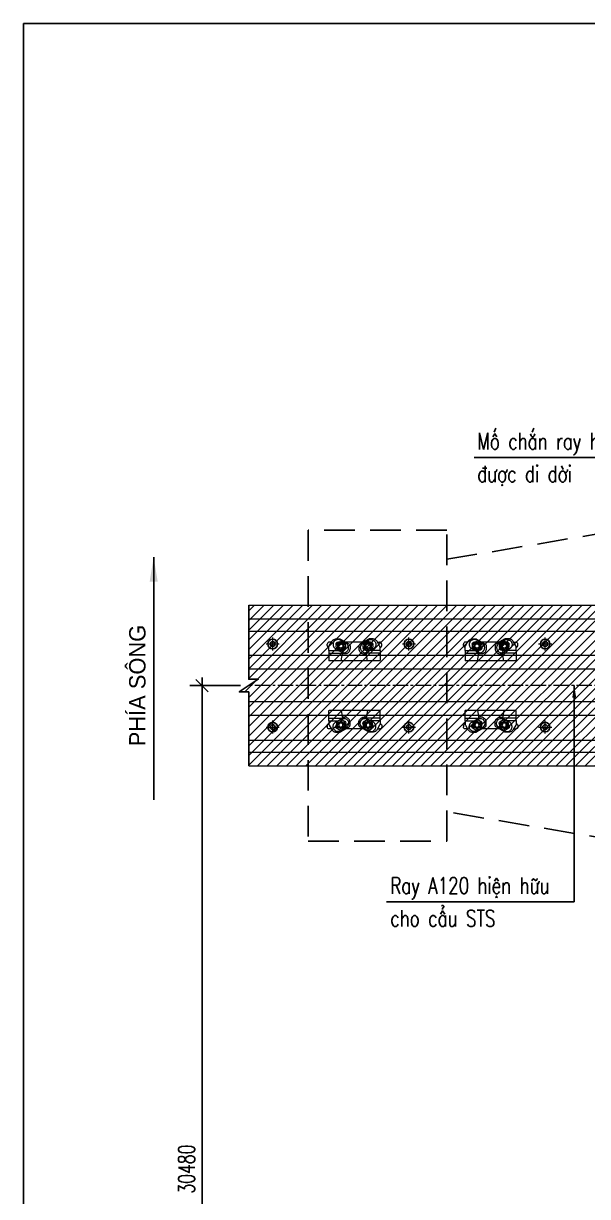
# Model space of a CAD drawing. Header units: millimetres. Extents: x 105795 to 260623, y -660711 to -234400.
# Drawn here: x 132530 to 134600, y -317182 to -312877 of the extents above; entities that cross this region are included whole.
import ezdxf
from ezdxf.enums import TextEntityAlignment as Align

# ---------------------------------------------------------------- set-up
doc = ezdxf.new("R2010")
doc.units = ezdxf.units.MM
doc.header["$LTSCALE"] = 150
doc.header["$MEASUREMENT"] = 0
doc.linetypes.add('CENTER2', pattern=[1.125, 0.75, -0.125, 0.125, -0.125])
doc.linetypes.add('HIDDEN', pattern=[0.375, 0.25, -0.125])
doc.layers.get('Defpoints').update_dxf_attribs({"color": 255})
for name, color, linetype in [('Gochanxe', 6, 'Continuous'), ('PART', 3, 'Continuous'), ('T-Dim', 8, 'Continuous'), ('T-Hatch', 8, 'Continuous'), ('T-Manh', 8, 'Continuous'), ('T-Thay', 3, 'Continuous'), ('T-Thep', 1, 'Continuous'), ('T-Truc', 13, 'CENTER2'), ('Tam thep dem', 2, 'Continuous'), ('TEXT', 4, 'Continuous')]:
    doc.layers.add(name, color=color, linetype=linetype)
doc.styles.add('HOA', font='VHAVAN.TTF', dxfattribs={"width": 0.85})
doc.styles.add('THUONG', font='vnsimple.shx', dxfattribs={"width": 0.75})
doc.styles.add('vnsimple', font='vnsimple.shx', dxfattribs={"width": 0.7})
doc.dimstyles.new('30L', dxfattribs={"dimscale": 300, "dimtxt": 0.2, "dimasz": 0.15, "dimexe": 0.15, "dimexo": 0.1, "dimgap": 0.09, "dimtad": 1, "dimdsep": 46, "dimtxsty": 'vnsimple', "dimblk": 'OBLIQUE', "dimcen": 0.09, "dimdle": 0.1, "dimclrd": 256, "dimclre": 256, "dimclrt": 3, "dimadec": 0, "dimazin": 0, "dimtfac": 1, "dimtix": 1, "dimtmove": 1, "dimatfit": 3, "dimfxl": 1, "dimtolj": 1, "dimtzin": 0, "dimarcsym": 0})

# ---------------------------------------------------------------- blocks, each defined once
blk = doc.blocks.new('_Oblique')
at = {"color": 0, "linetype": 'ByBlock', "lineweight": -2}
blk.add_line((-0.5, -0.5), (0.5, 0.5), dxfattribs=at)
blk = doc.blocks.new('gfdssgsgsg')
at = {"color": 250, "linetype": 'HIDDEN', "ltscale": 3}
for points in [[(0, 570.5), (0, -570.5), (508.3, -570.5), (508.3, 570.5), (0, 570.5)], [(508.3, 463.2), (1143.6, 570.5), (1651.8, 570.5), (1651.8, -570.5), (1143.6, -570.5), (508.3, -463.2)], [(1143.6, 570.5), (1143.6, -570.5)]]:
    blk.add_lwpolyline(points, dxfattribs=at)
blk = doc.blocks.new('Coc doi')
at = {"layer": 'T-Hatch', "color": 250, "lineweight": 13}
for p, q in [((-50, 1.8), (-50, 6.9)), ((-42.5, 0.2), (-33.2, 16.4)), ((-34.3, 14.4), (-42.5, 14.4)), ((-16, 26.3), (-6.3, 26.3)), ((-1.4, 25), (28.9, 7.5)), ((19.5, 9.5), (-1.1, 21.5)), ((12.1, 6.9), (11.8, 7)), ((83.1, 14.4), (16.9, 14.4)), ((101.4, 25), (71.1, 7.5)), ((80.5, 9.5), (101.1, 21.5)), ((87.9, 6.9), (88.2, 7)), ((116, 26.3), (106.3, 26.3)), ((142.5, 0.2), (133.2, 16.4)), ((134.3, 14.4), (142.5, 14.4)), ((150, 1.8), (150, 6.9)), ((-43.9, -6.1), (-46.3, -4.7)), ((-44, -15.8), (-43.9, -14.2)), ((-44, -16), (-44, -52.9)), ((-44, -16), (-9, -16)), ((-44, -25.6), (5.4, -25.6)), ((-43.9, -14.3), (-43.9, -4.8)), ((-19.5, -10.1), (-13.9, -13.3)), ((-13.9, -13.3), (-3, -19.3)), ((3.9, -24.1), (-3, -19.3)), ((0.1, -13.9), (-0.2, -13.8)), ((1.6, -53.9), (6.4, -27)), ((5, -21.6), (4.6, -21.6)), ((5, -21.6), (5, -21.2)), ((5, -21.6), (5.3, -21.6)), ((5, -21.6), (5, -21.8)), ((13.9, -29.2), (7.6, -29.2)), ((33.9, -1.1), (33.9, -9.2)), ((66.1, -1.1), (66.1, -9.2)), ((86.1, -29.2), (92.4, -29.2)), ((98.4, -53.9), (93.6, -27)), ((144, -25.6), (94.6, -25.6)), ((95, -21.6), (94.7, -21.6)), ((95, -21.6), (95, -21.2)), ((95, -21.6), (95.4, -21.6)), ((95, -21.6), (95, -21.8)), ((96.1, -24.1), (103, -19.3)), ((99.9, -13.9), (100.2, -13.8)), ((113.9, -13.3), (103, -19.3)), ((144, -16), (109, -16)), ((119.5, -10.1), (113.9, -13.3)), ((143.9, -6.1), (146.3, -4.7)), ((143.9, -14.3), (143.9, -4.8)), ((144, -15.8), (143.9, -14.2)), ((144, -16), (144, -52.9)), ((143, -53.9), (-43, -53.9))]:
    blk.add_line(p, q, dxfattribs=at)
for centre, radius in [((0.3, -0.2), 17.5), ((0, 0), 8.5), ((99.7, -0.2), 17.5), ((100, 0), 8.5)]:
    blk.add_circle(centre, radius, dxfattribs=at)
at = {"layer": 'T-Hatch', "color": 250, "lineweight": 9}
for centre in [(0, 0), (100, 0)]:
    blk.add_circle(centre, 7.5, dxfattribs=at)
at = {"layer": 'T-Hatch', "color": 250, "lineweight": 13}
for centre, radius, start, end in [((-42.5, 6.9), 7.5, 90, 180), ((-42.5, 1.8), 7.5, 180, 240), ((-10.3, 5.7), 8.5, 85.9329, 216.0164), ((0, 0), 13.7, 149.2077, 150.7619), ((0, 0), 13.7, 89.9848, 90.7619), ((0, 0), 13.7, 89.2077, 89.9848), ((10.3, -6.3), 18.3, 267.4896, 59.7705), ((0.3, -0.1), 13.7, 29.2077, 30.7619), ((89.7, -6.3), 18.3, 120.2295, 272.5104), ((99.7, -0.1), 13.7, 149.2381, 150.7923), ((100, 0), 13.7, 90.0152, 90.7923), ((100, 0), 13.7, 89.2381, 90.0152), ((110.3, 5.7), 8.5, 323.9836, 94.0671), ((100, 0), 13.7, 29.2381, 30.7923), ((142.5, 6.9), 7.5, 0, 90), ((142.5, 1.8), 7.5, 300, 0), ((0, 0), 13.7, 209.2077, 210.7619), ((0.3, -0.1), 13.7, 269.2077, 269.9848), ((0.3, -0.1), 13.7, 269.9848, 270.7619), ((1.1, -28.2), 5, 350, 55.4096), ((9.3, -27.6), 3, 87.49, 170), ((10.3, -6.3), 8.5, 267.6808, 29.154), ((0.3, -0.1), 13.7, 329.2077, 330.7619), ((89.7, -6.3), 8.5, 150.846, 272.3192), ((99.7, -0.1), 13.7, 209.2381, 210.7923), ((90.7, -27.6), 3, 10, 92.51), ((98.9, -28.2), 5, 124.5904, 190), ((99.7, -0.1), 13.7, 269.2381, 270.0152), ((99.7, -0.1), 13.7, 270.0152, 270.7923), ((100, 0), 13.7, 329.2381, 330.7923), ((-43, -52.9), 1, 180, 270), ((143, -52.9), 1, 270, 0)]:
    blk.add_arc(centre, radius, start, end, dxfattribs=at)
at = {"layer": 'T-Hatch', "color": 250, "lineweight": 9}
for centre, start, end in [((0, 0), 119.9848, 179.9848), ((0, 0), 179.9848, 239.9848), ((0, 0), 89.9848, 119.9848), ((0, 0), 59.9848, 89.9848), ((0, 0), 359.9848, 59.9848), ((100, 0), 120.0152, 180.0152), ((100, 0), 90.0152, 120.0152), ((100, 0), 60.0152, 90.0152), ((100, 0), 0.0152, 60.0152), ((100, 0), 300.0152, 0.0152), ((0, 0), 239.9848, 269.9848), ((0, 0), 269.9848, 299.9848), ((0, 0), 299.9848, 359.9848), ((100, 0), 180.0152, 240.0152), ((100, 0), 240.0152, 270.0152), ((100, 0), 270.0152, 300.0152)]:
    blk.add_arc(centre, 12, start, end, dxfattribs=at)
at = {"layer": 'T-Hatch', "color": 250, "lineweight": 13, "extrusion": (0, 0, -1)}
for centre, major_axis, ratio, start_param, end_param in [((-43, -16), (0, -1.73), 0.57735, 1.570796, 1.675516), ((-43, -16), (0, -1.73), 0.57735, 1.466077, 1.570796), ((6.7, -31), (-0.4, -1.96), 0.501784, 1.520424, 1.993143)]:
    blk.add_ellipse(centre, major_axis=major_axis, ratio=ratio, start_param=start_param, end_param=end_param, dxfattribs=at)
at = {"layer": 'T-Hatch', "color": 250, "lineweight": 13}
for centre, major_axis, ratio, start_param, end_param in [((93.3, -31), (0.4, -1.96), 0.501784, 1.520424, 1.993143), ((143, -16), (0, -1.73), 0.57735, 1.570796, 1.675516), ((143, -16), (0, -1.73), 0.57735, 1.466077, 1.570796)]:
    blk.add_ellipse(centre, major_axis=major_axis, ratio=ratio, start_param=start_param, end_param=end_param, dxfattribs=at)
for points, knots in [([(-43.9, -4.8), (-43.9, -3.9), (-43.7, -3), (-43.3, -1.3), (-43, -0.5), (-42.5, 0.2)], [0, 0, 0, 0, 0.5, 0.5, 1, 1, 1, 1]), ([(-33.2, 16.4), (-32.3, 17.9), (-30.7, 20), (-28.8, 21.7), (-27.4, 22.8), (-25.6, 24), (-23.6, 24.9), (-20.3, 26), (-18.1, 26.3), (-16, 26.3)], [0, 0, 0, 0, 0.25, 0.375, 0.375, 0.5, 0.6875, 0.6875, 1, 1, 1, 1]), ([(-1.1, 21.5), (-3.2, 22.7), (-5.4, 23.5), (-10.2, 24.1), (-12.6, 24), (-17.2, 22.7), (-19.4, 21.7), (-23.2, 18.8), (-24.8, 17), (-26.6, 13.9), (-27.6, 11.7), (-28.2, 9.4), (-28.6, 6.7), (-28.6, 5.2), (-28.3, 2.8), (-28.2, 1.9), (-27.6, -0.1), (-27, -1.8), (-25.9, -3.9), (-24.5, -5.9), (-23.3, -7.2), (-21.5, -8.8), (-20.5, -9.5), (-19.5, -10.1)], [0, 0, 0, 0, 0.125, 0.125, 0.25, 0.25, 0.375, 0.375, 0.5, 0.5, 0.5625, 0.625, 0.625, 0.703125, 0.703125, 0.75, 0.75, 0.8125, 0.84375, 0.875, 0.9375, 0.9375, 1, 1, 1, 1]), ([(-6.3, 26.3), (-5.5, 26.3), (-4.6, 26.2), (-2.9, 25.8), (-2.1, 25.4), (-1.4, 25)], [0, 0, 0, 0, 0.5, 0.5, 1, 1, 1, 1]), ([(12.2, -6.9), (12.2, -5.9), (12.2, -3.5), (12.2, -1.4), (12.2, 1.2), (12.2, 3.2), (12.2, 5.6), (12.3, 6.6)], [0, 0, 0, 0, 0.1875, 0.5, 0.5, 0.8125, 1, 1, 1, 1]), ([(28.9, 7.5), (30.1, 6.8), (31.1, 6), (32.4, 4.3), (33, 3.1), (33.7, 1.1), (33.9, -0.2), (33.9, -1.1)], [0, 0, 0, 0, 0.375, 0.375, 0.625, 0.75, 1, 1, 1, 1]), ([(71.1, 7.5), (69.9, 6.8), (68.9, 6), (67.6, 4.3), (67, 3.1), (66.3, 1.1), (66.1, -0.2), (66.1, -1.1)], [0, 0, 0, 0, 0.375, 0.375, 0.625, 0.75, 1, 1, 1, 1]), ([(87.8, -6.9), (87.8, -5.9), (87.8, -3.5), (87.8, -1.4), (87.8, 1.2), (87.8, 3.2), (87.8, 5.6), (87.7, 6.6)], [0, 0, 0, 0, 0.1875, 0.5, 0.5, 0.8125, 1, 1, 1, 1]), ([(101.1, 21.5), (103.2, 22.7), (105.4, 23.5), (110.2, 24.1), (112.6, 24), (117.2, 22.7), (119.4, 21.7), (123.2, 18.8), (124.8, 17), (126.6, 13.9), (127.6, 11.7), (128.2, 9.4), (128.6, 6.7), (128.6, 5.2), (128.3, 2.8), (128.2, 1.9), (127.6, -0.1), (127, -1.8), (125.9, -3.9), (124.5, -5.9), (123.3, -7.2), (121.5, -8.8), (120.5, -9.5), (119.5, -10.1)], [0, 0, 0, 0, 0.125, 0.125, 0.25, 0.25, 0.375, 0.375, 0.5, 0.5, 0.5625, 0.625, 0.625, 0.703125, 0.703125, 0.75, 0.75, 0.8125, 0.84375, 0.875, 0.9375, 0.9375, 1, 1, 1, 1]), ([(106.3, 26.3), (105.5, 26.3), (104.6, 26.2), (102.9, 25.8), (102.1, 25.4), (101.4, 25)], [0, 0, 0, 0, 0.5, 0.5, 1, 1, 1, 1]), ([(133.2, 16.4), (132.3, 17.9), (130.7, 20), (128.8, 21.7), (127.4, 22.8), (125.6, 24), (123.6, 24.9), (120.3, 26), (118.1, 26.3), (116, 26.3)], [0, 0, 0, 0, 0.25, 0.375, 0.375, 0.5, 0.6875, 0.6875, 1, 1, 1, 1]), ([(143.9, -4.8), (143.9, -3.9), (143.7, -3), (143.3, -1.3), (143, -0.5), (142.5, 0.2)], [0, 0, 0, 0, 0.5, 0.5, 1, 1, 1, 1]), ([(0.4, -13.9), (1.3, -13.4), (3.3, -12.2), (5.1, -11.2), (7.4, -9.9), (9.2, -8.8), (11.2, -7.7), (12.1, -7.2)], [0, 0, 0, 0, 0.1875, 0.5, 0.5, 0.8125, 1, 1, 1, 1]), ([(7.6, -29.2), (7.3, -29.2), (7, -29.3), (6.4, -29.5), (6.2, -29.7), (6, -30)], [0, 0, 0, 0, 0.5, 0.5, 1, 1, 1, 1]), ([(33.9, -9.2), (33.9, -11.9), (33.4, -14.5), (31.9, -18.1), (30.6, -20.4), (29, -22.4), (27.1, -24.3), (25.1, -25.9), (22.7, -27.2), (20.3, -28.2), (19.1, -28.6), (16.5, -29.1), (15.2, -29.2), (13.9, -29.2)], [0, 0, 0, 0, 0.25, 0.25, 0.375, 0.5, 0.5, 0.625, 0.75, 0.75, 0.875, 0.875, 1, 1, 1, 1]), ([(66.1, -9.2), (66.1, -11.9), (66.6, -14.5), (68.1, -18.1), (69.4, -20.4), (71, -22.4), (72.9, -24.3), (74.9, -25.9), (77.2, -27.2), (79.7, -28.2), (80.9, -28.6), (83.5, -29.1), (84.8, -29.2), (86.1, -29.2)], [0, 0, 0, 0, 0.25, 0.25, 0.375, 0.5, 0.5, 0.625, 0.75, 0.75, 0.875, 0.875, 1, 1, 1, 1]), ([(99.6, -13.9), (98.7, -13.4), (96.7, -12.2), (94.9, -11.2), (92.6, -9.9), (90.8, -8.8), (88.8, -7.7), (87.9, -7.2)], [0, 0, 0, 0, 0.1875, 0.5, 0.5, 0.8125, 1, 1, 1, 1]), ([(92.4, -29.2), (92.7, -29.2), (93, -29.3), (93.6, -29.5), (93.8, -29.7), (94, -30)], [0, 0, 0, 0, 0.5, 0.5, 1, 1, 1, 1])]:
    blk.add_open_spline(points, degree=3, knots=knots, dxfattribs=at)
for points in [[(-12, 6.7), (-12, 4.3), (-12, 2.2), (-12, 0)], [(-12, 0), (-12, -1.1), (-12, -3.2), (-12, -5.5), (-12, -6.7)], [(-6, 10.4), (-7.9, 9.3), (-9.7, 8.2), (-11.8, 7)], [(-0.1, 13.7), (-1.2, 13.1), (-3.2, 12), (-5, 10.9), (-6, 10.4)], [(6, 10.4), (4.1, 11.5), (2.3, 12.5), (0.2, 13.7)], [(11.8, 7), (10.8, 7.6), (8.8, 8.8), (7, 9.8), (6, 10.4)], [(88.2, 7), (89.2, 7.6), (91.2, 8.8), (93, 9.8), (94, 10.4)], [(94, 10.4), (95.9, 11.5), (97.7, 12.5), (99.8, 13.7)], [(100.1, 13.7), (101.2, 13.1), (103.2, 12), (105, 10.9), (106, 10.4)], [(106, 10.4), (107.9, 9.3), (109.7, 8.2), (111.8, 7)], [(112, 6.7), (112, 4.3), (112, 2.2), (112, 0)], [(112, 0), (112, -1.1), (112, -3.2), (112, -5.5), (112, -6.7)], [(-11.8, -7.1), (-9.7, -8.3), (-7.9, -9.3), (-6, -10.4)], [(-6, -10.4), (-5.1, -10.9), (-3.2, -12), (-1.2, -13.2), (-0.2, -13.8)], [(106, -10.4), (105.1, -10.9), (103.2, -12), (101.2, -13.2), (100.2, -13.8)], [(111.8, -7.1), (109.7, -8.3), (107.9, -9.3), (106, -10.4)]]:
    blk.add_open_spline(points, degree=3, dxfattribs=at)
for p in [(5, -21.6), (5, -21.6), (5, -21.6), (5, -21.6), (5, -21.6), (5, -21.6), (95, -21.6), (95, -21.6), (95, -21.6), (95, -21.6), (95, -21.6), (95, -21.6)]:
    blk.add_point(p, dxfattribs=at)
blk = doc.blocks.new('*D1086')
at = {"layer": 'Defpoints', "color": 0, "linetype": 'Continuous', "transparency": 16777216}
for p in [(133356.6, -315306.7), (133185.2, -318855.9), (133356.6, -318855.9)]:
    blk.add_point(p, dxfattribs=at)
at = {"layer": 'T-Dim', "linetype": 'Continuous', "lineweight": -2, "transparency": 16777216}
for p, q in [((133185.2, -315276.7), (133185.2, -318885.9)), ((133326.6, -315306.7), (133140.2, -315306.7)), ((133326.6, -318855.9), (133140.2, -318855.9))]:
    blk.add_line(p, q, dxfattribs=at)
at = {"layer": 'T-Dim', "linetype": 'Continuous', "lineweight": -2, "transparency": 16777216, "xscale": 45, "yscale": 45, "zscale": 45}
for p, rotation in [((133185.2, -315306.7), 90), ((133185.2, -318855.9), 270)]:
    blk.add_blockref('_Oblique', p, dxfattribs=dict(at, rotation=rotation))
at = {"layer": 'T-Dim', "color": 3, "linetype": 'Continuous', "transparency": 16777216, "insert": (133128.2, -317081.3), "char_height": 60, "attachment_point": 5, "rotation": 90, "style": 'vnsimple'}
blk.add_mtext('\\A1;30480', dxfattribs=at)

msp = doc.modelspace()

# ---------------------------------------------------------------- hatches: boundary and pattern name
at = {"layer": 'T-Hatch'}
h = msp.add_hatch(dxfattribs=at)
h.set_pattern_fill('ANSI31', color=256, scale=200)
h.set_pattern_definition([(45, (0, 800), (-17.6776695, 17.6776695), [])])
h.paths.add_polyline_path([(135544.457, -315011.746), (133356.621, -315011.746), (133356.621, -315283.422), (133391.606, -315283.422), (133321.636, -315330.069), (133356.621, -315330.069), (133356.621, -315601.746), (135544.457, -315601.746)])

# ---------------------------------------------------------------- linework, layer by layer
at = {"layer": 'Defpoints', "linetype": 'Continuous'}
msp.add_lwpolyline([(132529.655, -312876.997), (142279.655, -312876.997), (142279.655, -321276.997), (132529.655, -321276.997)], close=True, dxfattribs=at)
at = {"layer": 'PART', "color": 8, "linetype": 'ByBlock', "lineweight": 9, "ltscale": 0.1}
for p, q in [((133420.457, -315154.246), (133468.457, -315154.246)), ((133444.457, -315178.246), (133444.457, -315130.246)), ((133920.457, -315154.246), (133968.457, -315154.246)), ((133944.457, -315178.246), (133944.457, -315130.246)), ((134420.457, -315154.246), (134468.457, -315154.246)), ((134444.457, -315178.246), (134444.457, -315130.246)), ((133420.457, -315459.246), (133468.457, -315459.246)), ((133444.457, -315483.246), (133444.457, -315435.246)), ((133920.457, -315459.246), (133968.457, -315459.246)), ((133944.457, -315483.246), (133944.457, -315435.246)), ((134420.457, -315459.246), (134468.457, -315459.246)), ((134444.457, -315483.246), (134444.457, -315435.246))]:
    msp.add_line(p, q, dxfattribs=at)
at = {"layer": 'PART', "color": 8, "linetype": 'Continuous'}
for centre, radius in [((133444.457, -315154.246), 17.6), ((133444.457, -315154.246), 8.8), ((133944.457, -315154.246), 17.6), ((133944.457, -315154.246), 8.8), ((134444.457, -315154.246), 17.6), ((134444.457, -315154.246), 8.8), ((133444.457, -315459.246), 17.6), ((133444.457, -315459.246), 8.8), ((133944.457, -315459.246), 17.6), ((133944.457, -315459.246), 8.8), ((134444.457, -315459.246), 17.6), ((134444.457, -315459.246), 8.8)]:
    msp.add_circle(centre, radius, dxfattribs=at)
at = {"layer": 'T-Manh', "color": 2}
msp.add_lwpolyline([(133356.621, -315011.746), (133356.621, -315283.422), (133391.606, -315283.422), (133321.636, -315330.069), (133356.621, -315330.069), (133356.621, -315601.746)], dxfattribs=at)
at = {"layer": 'T-Thay', "color": 3, "lineweight": 13}
for p, q in [((133356.621, -315011.746), (135544.457, -315011.746)), ((133356.621, -315601.746), (135544.457, -315601.746))]:
    msp.add_line(p, q, dxfattribs=at)
at = {"layer": 'T-Thay', "color": 7, "lineweight": 13}
for p, q in [((133356.621, -315061.746), (135544.457, -315061.746)), ((133356.621, -315551.746), (135544.457, -315551.746))]:
    msp.add_line(p, q, dxfattribs=at)
at = {"layer": 'T-Thep', "color": 6, "lineweight": 13}
for p, q in [((135544.457, -315196.746), (133356.621, -315196.746)), ((135544.457, -315246.746), (133356.621, -315246.746)), ((135544.457, -315366.746), (133356.621, -315366.746)), ((135544.457, -315416.746), (133356.621, -315416.746))]:
    msp.add_line(p, q, dxfattribs=at)
at = {"layer": 'T-Truc', "lineweight": 9, "ltscale": 0.5}
msp.add_line((135544.457, -315306.746), (133356.621, -315306.746), dxfattribs=at)
at = {"layer": 'Tam thep dem', "lineweight": 9, "ltscale": 0.5}
for points in [[(133356.621, -315106.746), (135544.457, -315106.746), (135544.457, -315196.746)], [(133356.621, -315506.746), (135544.457, -315506.746), (135544.457, -315416.746)]]:
    msp.add_lwpolyline(points, dxfattribs=at)

# ---------------------------------------------------------------- block references
at = {"layer": 'Gochanxe', "color": 4}
msp.add_blockref('gfdssgsgsg', (133574.952, -315306.746), dxfattribs=at)
at = {"layer": 'T-Hatch', "linetype": 'Continuous'}
for p in [(133694.457, -315161.746), (134194.457, -315161.746)]:
    msp.add_blockref('Coc doi', p, dxfattribs=at)
at = {"layer": 'T-Hatch', "linetype": 'Continuous', "xscale": -1, "rotation": 180}
for p in [(133694.457, -315451.746), (134194.457, -315451.746)]:
    msp.add_blockref('Coc doi', p, dxfattribs=at)

# ---------------------------------------------------------------- texts
at = {"layer": 'TEXT', "style": 'THUONG', "width": 0.75}
for s, p in [('Mè ch¾n ray hiÖn h÷u', (134195.215, -314439.909)), ('®\xadîc di dêi', (134195.215, -314559.909)), ('Ray A120 hiÖn h÷u', (133876.238, -316070.904)), ('cho cÈu STS', (133876.238, -316190.904))]:
    msp.add_text(s, height=60, dxfattribs=at).set_placement(p)
at = {"layer": 'TEXT', "style": 'HOA'}
msp.add_text('PhÝa s«ng', height=60, rotation=90, dxfattribs=at).set_placement((132947.575, -315306.746), align=Align.MIDDLE_CENTER)

# ---------------------------------------------------------------- dimensions: what is measured, and where the dimension line sits
at = {"layer": 'T-Dim', "linetype": 'Continuous'}
dim = msp.add_linear_dim(base=(133185.248, -318855.89), p1=(133356.621, -315306.746), p2=(133356.621, -318855.89), angle=90, text='30480', dimstyle='30L', dxfattribs=at)
dim.commit()
dim.dimension.update_dxf_attribs({"geometry": '*D1086', "text_midpoint": (133128.248, -317081.318)})

# ---------------------------------------------------------------- leaders
for points, override in [([(134980.237, -314736.222), (134980.237, -314469.909), (134184.338, -314469.909)], {"dimtad": 0}), ([(133007.575, -314835.667), (133007.575, -315725.667)], {"dimasz": 0.3, "dimgap": 0.09, "dimtad": 0, "dimclrd": 1}), ([(134551.238, -315306.746), (134551.238, -316100.904), (133861.964, -316100.904)], {"dimtad": 0})]:
    msp.add_leader(points, dimstyle='30L', override=override, dxfattribs=at)

doc.saveas('drawing.dxf')
